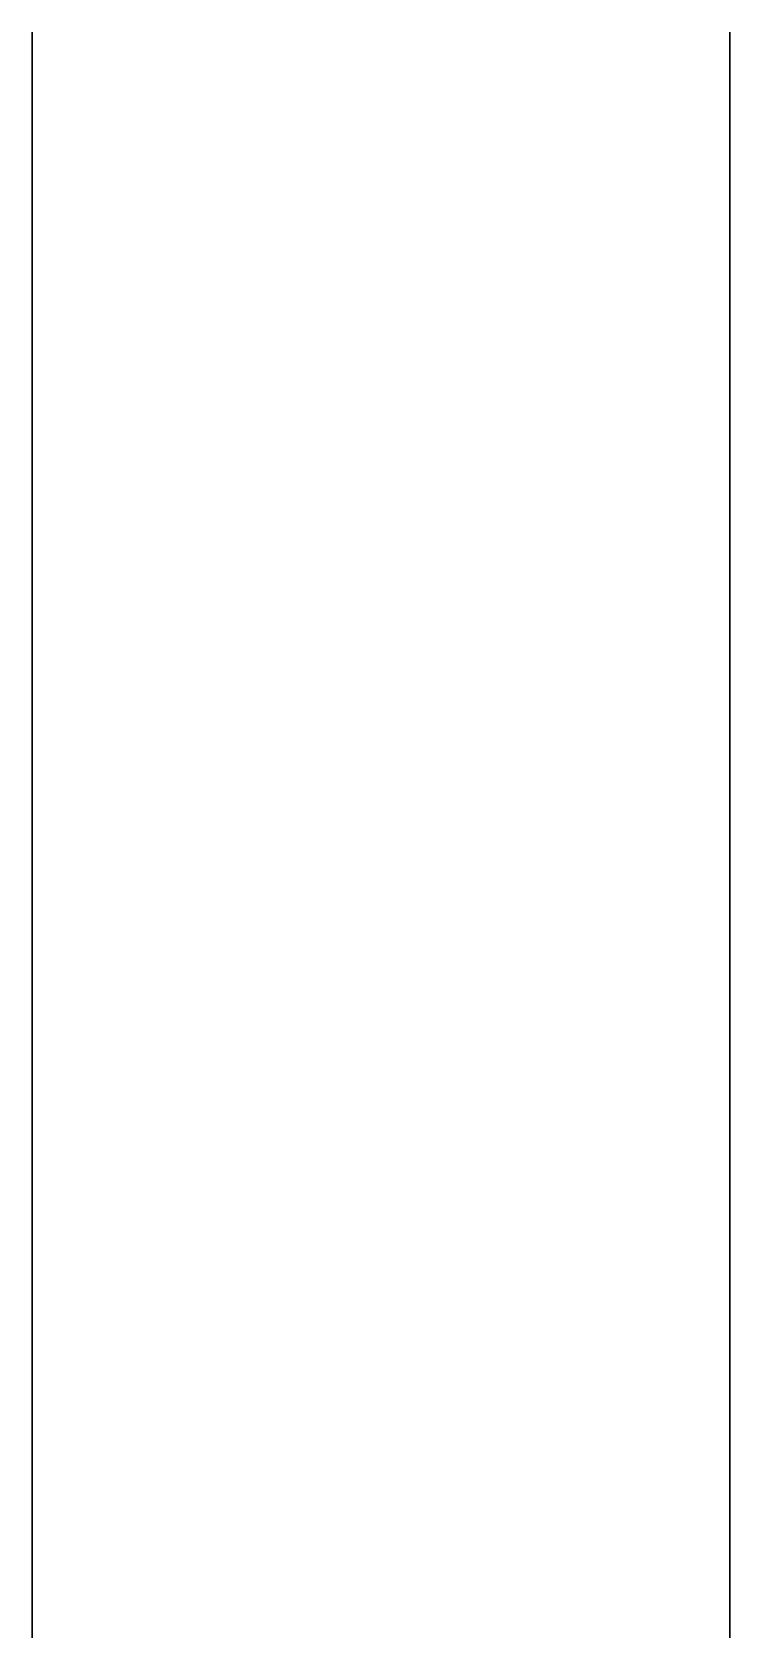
# Model space of a CAD drawing. Header units: millimetres. Extents: x -390 to -324, y 1516 to 1666.
import ezdxf

# ---------------------------------------------------------------- set-up
doc = ezdxf.new("R2010")
doc.units = ezdxf.units.MM

msp = doc.modelspace()

# ---------------------------------------------------------------- linework, layer by layer
at = {"extrusion": (-1, 1.83697e-16, 2.22045e-16), "elevation": 389.81}
for points in [[(-1666.1, -43.17), (-1606.16, -43.17), (-1606.16, -45.12), (-1666.1, -45.12)], [(-1606.1, -45.12), (-1666.03, -45.12), (-1666.03, -43.17), (-1606.1, -43.17)], [(-1665.7, -43.57), (-1606.56, -43.57), (-1606.56, -44.72), (-1665.7, -44.72)], [(-1659.79, -25.72), (-1611.3, -60.95), (-1612.45, -62.53), (-1660.94, -27.3)], [(-1660.94, -60.99), (-1612.45, -25.76), (-1611.3, -27.34), (-1659.79, -62.57)], [(-1611.25, -27.3), (-1659.74, -62.53), (-1660.89, -60.95), (-1612.4, -25.72)], [(-1612.4, -62.57), (-1660.89, -27.34), (-1659.74, -25.76), (-1611.25, -60.99)], [(-1644.44, -15.31), (-1625.92, -72.32), (-1627.77, -72.92), (-1646.29, -15.92)], [(-1646.29, -72.38), (-1627.77, -15.37), (-1625.92, -15.98), (-1644.44, -72.98)], [(-1625.9, -15.92), (-1644.42, -72.92), (-1646.27, -72.32), (-1627.75, -15.31)], [(-1627.75, -72.98), (-1646.27, -15.98), (-1644.42, -15.37), (-1625.9, -72.38)], [(-1606.1, -43.17), (-1535.46, -43.17), (-1535.46, -45.12), (-1606.1, -45.12)], [(-1589.66, 62.85), (-1585.66, 62.85), (-1585.66, -11.15), (-1589.66, -11.15)], [(-1589.66, -7.15), (-1515.66, -7.15), (-1515.66, -11.16), (-1589.66, -11.16)]]:
    msp.add_lwpolyline(points, close=True, dxfattribs=at)
at = {"extrusion": (1, -1.83697e-16, 2.22045e-16), "elevation": -324.48}
for points in [[(1666.1, -43.17), (1606.16, -43.17), (1606.16, -45.12), (1666.1, -45.12)], [(1606.1, -45.12), (1666.03, -45.12), (1666.03, -43.17), (1606.1, -43.17)], [(1665.7, -43.57), (1606.56, -43.57), (1606.56, -44.72), (1665.7, -44.72)], [(1659.79, -25.72), (1611.3, -60.95), (1612.45, -62.53), (1660.94, -27.3)], [(1660.94, -60.99), (1612.45, -25.76), (1611.3, -27.34), (1659.79, -62.57)], [(1611.25, -27.3), (1659.74, -62.53), (1660.89, -60.95), (1612.4, -25.72)], [(1612.4, -62.57), (1660.89, -27.34), (1659.74, -25.76), (1611.25, -60.99)], [(1644.44, -15.31), (1625.92, -72.32), (1627.77, -72.92), (1646.29, -15.92)], [(1646.29, -72.38), (1627.77, -15.37), (1625.92, -15.98), (1644.44, -72.98)], [(1625.9, -15.92), (1644.42, -72.92), (1646.27, -72.32), (1627.75, -15.31)], [(1627.75, -72.98), (1646.27, -15.98), (1644.42, -15.37), (1625.9, -72.38)], [(1606.1, -43.17), (1535.46, -43.17), (1535.46, -45.12), (1606.1, -45.12)], [(1589.66, 62.85), (1585.66, 62.85), (1585.66, -11.15), (1589.66, -11.15)], [(1589.66, -7.15), (1515.66, -7.15), (1515.66, -11.16), (1589.66, -11.16)]]:
    msp.add_lwpolyline(points, close=True, dxfattribs=at)
at = {"extrusion": (-1, 1.83697e-16, 6.12323e-17)}
for centre, radius in [((-1636.1, -44.15, 389.81), 30), ((-1538.45, -74.24, 389.81), 10), ((-1538.45, -74.24, 389.81), 7)]:
    msp.add_circle(centre, radius, dxfattribs=at)
at = {"extrusion": (1, -1.83697e-16, 6.12323e-17)}
for centre, radius in [((1636.1, -44.15, -324.48), 30), ((1538.45, -74.24, -324.48), 10), ((1538.45, -74.24, -324.48), 7)]:
    msp.add_circle(centre, radius, dxfattribs=at)

doc.saveas('drawing.dxf')
